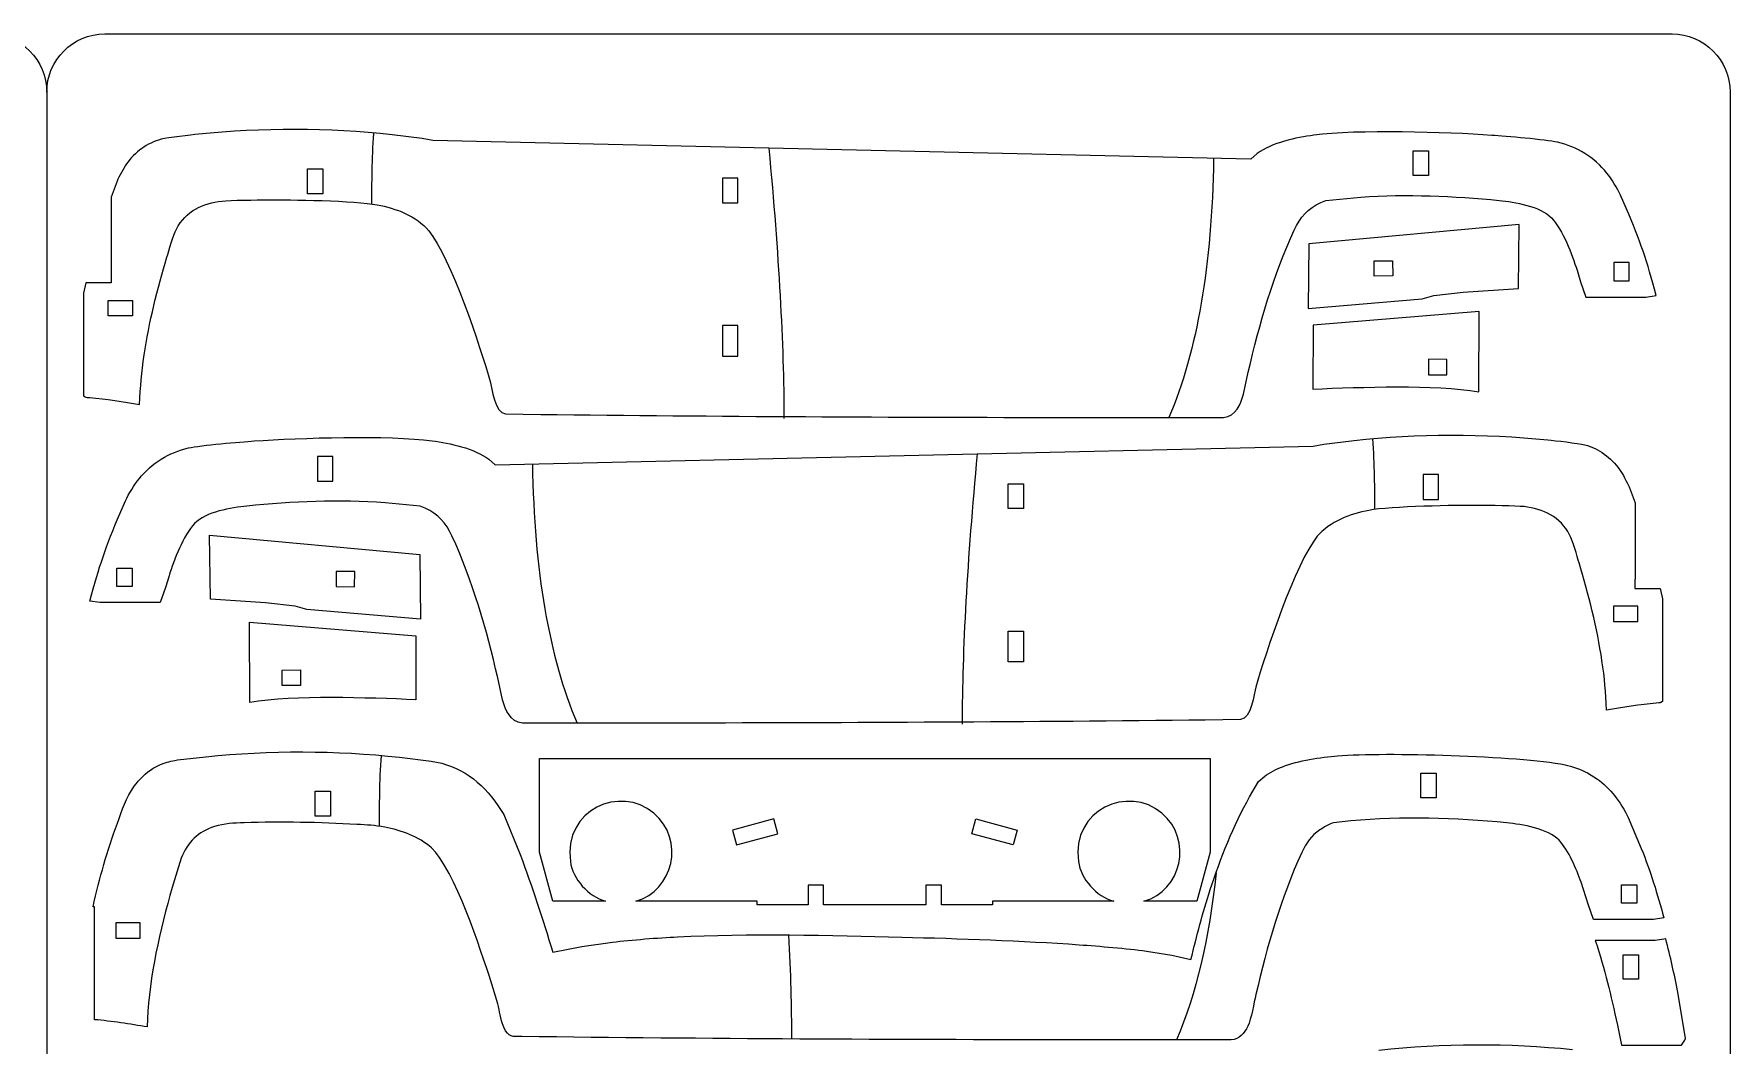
# Model space of a CAD drawing. Extents: x 75 to 655, y 14 to 894.
# Drawn here: x 363.2 to 655.4, y 280 to 454.1 of the extents above; entities that cross this region are included whole.
import ezdxf

# ---------------------------------------------------------------- set-up
doc = ezdxf.new("R2010")
doc.units = 0
doc.layers.get('0').update_dxf_attribs({"linetype": 'CONTINUOUS'})

msp = doc.modelspace()

# ---------------------------------------------------------------- linework, layer by layer
at = {"color": 5}
for p, q in [((375.374691, 454.077525), (645.374691, 454.077525)), ((365.374791, 444.077425), (365.374791, 24.077525)), ((655.374691, 444.077425), (655.374691, 24.077525))]:
    msp.add_line(p, q, dxfattribs=at)
at = {"color": 3}
for p, q in [((430.041191, 436.054825), (424.855591, 436.700625)), ((431.875491, 435.738925), (430.041191, 436.054825)), ((572.828691, 432.501325), (431.875491, 435.738925)), ((573.918891, 433.482425), (572.828691, 432.501325)), ((377.478591, 428.713025), (376.450891, 425.959225)), ((376.450891, 425.959225), (376.450891, 412.803825)), ((584.896991, 425.069025), (585.738291, 425.416225)), ((585.738291, 425.416225), (591.782791, 425.998425)), ((637.478191, 424.082725), (636.520591, 426.336125)), ((619.044491, 421.262125), (582.822091, 417.936425)), ((618.907891, 410.252125), (619.044491, 421.262125)), ((582.822091, 417.936425), (582.684191, 406.788125)), ((376.450891, 412.803825), (376.498591, 412.803825)), ((376.498591, 412.803825), (376.498591, 411.238425)), ((629.010791, 413.394525), (629.607491, 411.423025)), ((372.103391, 411.238425), (371.715891, 409.459625)), ((371.715891, 409.459625), (371.715891, 391.782725)), ((376.498591, 411.238425), (372.103391, 411.238425)), ((604.320191, 409.032425), (609.409991, 409.639925)), ((609.409991, 409.639925), (618.907891, 410.252125)), ((629.607491, 411.423025), (630.519291, 408.788125)), ((582.684191, 406.788125), (602.310391, 408.475325)), ((612.152191, 406.317925), (583.537591, 403.956725)), ((602.310391, 408.475325), (604.320191, 409.032425)), ((612.109691, 392.488725), (612.152191, 406.317925)), ((630.519291, 408.788125), (640.860691, 408.788125)), ((640.860691, 408.788125), (642.665491, 409.060425)), ((583.537591, 403.956725), (583.503591, 392.949125)), ((571.534891, 392.042125), (572.372091, 395.840925)), ((444.405991, 388.659625), (450.483791, 388.579925)), ((541.647391, 388.051025), (568.126791, 388.049925)), ((442.617891, 379.889125), (583.571191, 383.126725)), ((583.571191, 383.126725), (585.405491, 383.442625)), ((585.405491, 383.442625), (590.591091, 384.088425)), ((441.527691, 380.870225), (442.617891, 379.889125)), ((637.967991, 376.100825), (638.995791, 373.346925)), ((377.968491, 371.470525), (378.925991, 373.723925)), ((429.708391, 372.804025), (423.663891, 373.386225)), ((430.549591, 372.456825), (429.708391, 372.804025)), ((638.995791, 373.346925), (638.995791, 360.191625)), ((393.567191, 356.771525), (393.430591, 367.781525)), ((393.430591, 367.781525), (429.652991, 364.455825)), ((429.652991, 364.455825), (429.790891, 353.307525)), ((386.435891, 360.782325), (385.839191, 358.810825)), ((638.995791, 360.191625), (638.947991, 360.191625)), ((638.947991, 360.191625), (638.947991, 358.626125)), ((385.839191, 358.810825), (384.927391, 356.175925)), ((403.065091, 356.159425), (393.567191, 356.771525)), ((638.947991, 358.626125), (643.343191, 358.626125)), ((643.343191, 358.626125), (643.730691, 356.847425)), ((643.730691, 356.847425), (643.730691, 339.170525)), ((374.585991, 356.175925), (372.781091, 356.448225)), ((384.927391, 356.175925), (374.585991, 356.175925)), ((408.154891, 355.551825), (403.065091, 356.159425)), ((410.164691, 354.994725), (408.154891, 355.551825)), ((429.790891, 353.307525), (410.164691, 354.994725)), ((400.365391, 339.008125), (400.322891, 352.837325)), ((400.322891, 352.837325), (428.937391, 350.476125)), ((428.937391, 350.476125), (428.971491, 339.468625)), ((443.911691, 339.429925), (443.074591, 343.228725)), ((571.040691, 336.047425), (564.962791, 335.967725)), ((473.799291, 335.438825), (447.319891, 335.437725)), ((383.696491, 327.656725), (384.998591, 328.320925)), ((387.923091, 329.094425), (392.807391, 329.658825)), ((426.165891, 329.550025), (431.618391, 328.872525)), ((450.274191, 313.204925), (450.274191, 329.339125)), ((450.274191, 329.339125), (565.792591, 329.339125)), ((565.792591, 329.339125), (565.792591, 313.204925)), ((572.599091, 322.767025), (574.138891, 325.363225)), ((574.138891, 325.363225), (575.229391, 326.331625)), ((630.803391, 326.870825), (632.507491, 325.811425)), ((443.103891, 321.274825), (444.105991, 319.718825)), ((444.105991, 319.718825), (446.911791, 312.836225)), ((590.028391, 318.598425), (587.048591, 318.265625)), ((637.830791, 319.185625), (640.083391, 313.863425)), ((452.546891, 304.771225), (450.274191, 313.204925)), ((565.792591, 313.204925), (563.520291, 304.771225)), ((388.553891, 312.213625), (387.377691, 308.479125)), ((499.219391, 307.559125), (496.574991, 307.559125)), ((496.574991, 307.559125), (496.574991, 304.141425)), ((499.219391, 304.141425), (499.219391, 307.559125)), ((519.491791, 307.559125), (516.847391, 307.559125)), ((516.847391, 307.559125), (516.847391, 304.141425)), ((519.491791, 304.141425), (519.491791, 307.559125)), ((630.917591, 304.272225), (629.716491, 308.045425)), ((461.662891, 304.771225), (452.546891, 304.771225)), ((487.760791, 304.771825), (466.874791, 304.771225)), ((487.760791, 304.141125), (487.760791, 304.771825)), ((496.574991, 304.141425), (487.760791, 304.141125)), ((516.847391, 304.141425), (499.219391, 304.141425)), ((528.305991, 304.141125), (519.491791, 304.141425)), ((549.191891, 304.771225), (528.305991, 304.771825)), ((528.305991, 304.771825), (528.305991, 304.141125)), ((563.520291, 304.771225), (554.403891, 304.771225)), ((631.829791, 301.637525), (630.917591, 304.272225)), ((373.603991, 303.801925), (373.348791, 303.801925)), ((373.603991, 284.377425), (373.603991, 303.801925)), ((642.170891, 301.637525), (631.829791, 301.637525)), ((643.975591, 301.909925), (642.170891, 301.637525)), ((644.295691, 298.298325), (642.490891, 298.038425)), ((452.553891, 295.988325), (457.550991, 296.975625)), ((457.550991, 296.975625), (462.827291, 297.729125)), ((554.827991, 296.192725), (559.212991, 295.515025)), ((559.212991, 295.515025), (562.489591, 294.740425)), ((642.490891, 298.038425), (632.149891, 298.038425)), ((443.092591, 287.095725), (441.856991, 291.062725)), ((647.697891, 281.135825), (646.369391, 289.111225)), ((382.806791, 285.856425), (382.676991, 283.127325)), ((635.969991, 283.446425), (636.663791, 280.018525)), ((569.437191, 280.899225), (542.957591, 280.900625)), ((636.663791, 280.018525), (647.008591, 280.018525))]:
    msp.add_line(p, q, dxfattribs=at)
at = {"color": 7}
for p, q in [((600.799491, 429.719325), (600.799491, 433.950625)), ((600.799491, 433.950625), (603.443891, 433.950625)), ((603.443891, 433.950625), (603.443891, 429.719325)), ((410.288591, 426.554425), (410.288591, 430.855825)), ((410.288591, 430.855825), (412.932991, 430.855825)), ((412.932991, 430.855825), (412.932991, 426.554425)), ((603.443891, 429.719325), (600.799491, 429.719325)), ((484.421091, 429.243125), (481.776691, 429.243125)), ((481.776691, 429.243125), (481.776691, 425.012125)), ((484.421091, 425.012125), (484.421091, 429.243125)), ((412.932991, 426.554425), (410.288591, 426.554425)), ((481.776691, 425.012125), (484.421091, 425.012125)), ((594.046491, 414.995025), (597.219891, 415.033025)), ((594.078091, 412.360925), (594.046491, 414.995025)), ((597.219891, 415.033025), (597.251191, 412.408625)), ((597.251191, 412.408625), (594.078091, 412.360925)), ((637.976891, 414.743525), (635.332091, 414.743525)), ((635.332091, 414.743525), (635.332091, 411.570125)), ((637.976891, 411.570125), (637.976891, 414.743525)), ((635.332091, 411.570125), (637.976891, 411.570125)), ((375.940191, 405.553425), (375.940191, 408.197425)), ((375.940191, 408.197425), (380.171491, 408.197425)), ((380.171491, 408.197425), (380.171491, 405.553425)), ((380.171491, 405.553425), (375.940191, 405.553425)), ((481.776691, 403.886125), (481.776691, 398.597325)), ((484.421091, 403.886125), (481.776691, 403.886125)), ((484.421091, 398.597325), (484.421091, 403.886125)), ((481.776691, 398.597325), (484.421091, 398.597325)), ((603.404991, 398.069825), (603.396991, 395.406825)), ((606.561191, 398.060025), (603.404991, 398.069825)), ((606.553091, 395.397025), (606.561191, 398.060025)), ((603.396991, 395.406825), (606.553091, 395.397025)), ((414.647191, 381.338425), (412.002691, 381.338425)), ((412.002691, 381.338425), (412.002691, 377.107125)), ((414.647191, 377.107125), (414.647191, 381.338425)), ((412.002691, 377.107125), (414.647191, 377.107125)), ((605.158091, 378.243625), (602.513691, 378.243625)), ((602.513691, 378.243625), (602.513691, 373.942225)), ((605.158091, 373.942225), (605.158091, 378.243625)), ((531.025491, 372.399925), (531.025491, 376.630825)), ((531.025491, 376.630825), (533.669891, 376.630825)), ((533.669891, 376.630825), (533.669891, 372.399925)), ((533.669891, 372.399925), (531.025491, 372.399925)), ((602.513691, 373.942225), (605.158091, 373.942225)), ((377.469691, 358.957925), (377.469691, 362.131225)), ((377.469691, 362.131225), (380.114491, 362.131225)), ((380.114491, 362.131225), (380.114491, 358.957925)), ((415.255091, 361.552425), (415.223891, 358.928025)), ((418.428591, 361.514525), (415.255091, 361.552425)), ((418.396891, 358.880325), (418.428591, 361.514525)), ((380.114491, 358.957925), (377.469691, 358.957925)), ((415.223891, 358.928025), (418.396891, 358.880325)), ((635.275191, 355.585225), (635.275191, 352.941125)), ((639.506491, 355.585225), (635.275191, 355.585225)), ((639.506491, 352.941125), (639.506491, 355.585225)), ((531.025491, 345.985125), (531.025491, 351.273925)), ((531.025491, 351.273925), (533.669891, 351.273925)), ((533.669891, 351.273925), (533.669891, 345.985125)), ((635.275191, 352.941125), (639.506491, 352.941125)), ((533.669891, 345.985125), (531.025491, 345.985125)), ((405.913891, 344.579425), (409.070091, 344.589325)), ((405.921991, 341.916425), (405.913891, 344.579425)), ((409.078091, 341.926225), (405.921991, 341.916425)), ((409.070091, 344.589325), (409.078091, 341.926225)), ((602.109691, 322.569025), (602.109691, 326.800025)), ((602.109691, 326.800025), (604.754191, 326.800025)), ((604.754191, 326.800025), (604.754191, 322.569025)), ((411.598891, 319.403925), (411.598891, 323.705425)), ((411.598891, 323.705425), (414.243291, 323.705425)), ((414.243291, 323.705425), (414.243291, 319.403925)), ((604.754191, 322.569025), (602.109691, 322.569025)), ((414.243291, 319.403925), (411.598891, 319.403925)), ((490.646291, 318.930025), (483.494391, 317.013525)), ((491.330791, 316.375725), (490.646291, 318.930025)), ((524.736091, 316.375725), (525.420491, 318.930025)), ((525.420491, 318.930025), (532.572691, 317.013525)), ((483.494391, 317.013525), (484.178791, 314.459325)), ((484.178791, 314.459325), (491.330791, 316.375725)), ((531.888191, 314.459325), (524.736091, 316.375725)), ((532.572691, 317.013525), (531.888191, 314.459325)), ((636.642591, 307.593025), (639.287091, 307.593025)), ((636.642591, 304.419725), (636.642591, 307.593025)), ((639.287091, 307.593025), (639.287091, 304.419725)), ((639.287091, 304.419725), (636.642591, 304.419725)), ((381.481791, 301.047025), (377.250691, 301.047025)), ((377.250691, 301.047025), (377.250691, 298.402525)), ((381.481791, 298.402525), (381.481791, 301.047025)), ((377.250691, 298.402525), (381.481791, 298.402525)), ((636.962591, 291.339625), (636.962591, 295.570525)), ((636.962591, 295.570525), (639.607191, 295.570325)), ((639.607191, 295.570325), (639.606891, 291.339625)), ((639.606891, 291.339625), (636.962591, 291.339625))]:
    msp.add_line(p, q, dxfattribs=at)
at = {"color": 5}
for points in [[(355.374791, 454.077525), (360.874791, 454.077525), (365.374791, 449.577525), (365.374791, 444.077425)], [(365.374691, 444.077425), (365.374691, 449.577525), (369.874691, 454.077525), (375.374691, 454.077525)], [(645.374691, 454.077525), (650.874691, 454.077525), (655.374691, 449.577525), (655.374691, 444.077425)]]:
    msp.add_open_spline(points, degree=3, dxfattribs=at)
at = {"color": 3}
for points in [[(385.096891, 435.950525), (382.663891, 435.303625), (380.571591, 433.747725), (379.120891, 431.705325)], [(391.496991, 436.809425), (390.240091, 436.682325), (386.269591, 436.262225), (385.096891, 435.950525)], [(424.855591, 436.700625), (413.938191, 437.925925), (402.424491, 437.913025), (391.496991, 436.809425)], [(583.648891, 436.646225), (580.670091, 436.246425), (576.394691, 435.343925), (573.918891, 433.482425)], [(614.345491, 436.622725), (606.525291, 437.163225), (591.119791, 437.648625), (583.648891, 436.646225)], [(625.636691, 435.424125), (623.587091, 435.883525), (616.671891, 436.462025), (614.345491, 436.622725)], [(634.157791, 430.126525), (631.979391, 432.830225), (629.023991, 434.664925), (625.636691, 435.424125)], [(379.120891, 431.705325), (378.576091, 430.938325), (377.848491, 429.579625), (377.478591, 428.713025)], [(636.520591, 426.336125), (635.979791, 427.449425), (634.933391, 429.163725), (634.157791, 430.126525)], [(387.724491, 420.475225), (389.276191, 423.515125), (392.271591, 424.986925), (395.569591, 425.311225)], [(395.569591, 425.311225), (396.914191, 425.443525), (401.762491, 425.519725), (403.314291, 425.529925)], [(403.314291, 425.529925), (407.121591, 425.554525), (418.560791, 425.388425), (422.309391, 424.667825)], [(422.309391, 424.667825), (425.480991, 424.058125), (429.062891, 422.777425), (431.179391, 420.205625)], [(580.281091, 420.308425), (581.296091, 422.522925), (582.643991, 424.027625), (584.896991, 425.069025)], [(591.782791, 425.998425), (599.717091, 426.530925), (607.708191, 426.184825), (615.613991, 425.416225)], [(615.613991, 425.416225), (618.174491, 425.167325), (622.722391, 424.394425), (624.602991, 422.427825)], [(642.665491, 409.060425), (641.070891, 414.934025), (639.877891, 418.494925), (637.478191, 424.082725)], [(624.602991, 422.427825), (626.580791, 420.359725), (628.153991, 416.081425), (629.010791, 413.394525)], [(386.067391, 415.629725), (386.416691, 416.785225), (387.195491, 419.438725), (387.724491, 420.475225)], [(431.179391, 420.205625), (434.988391, 415.577025), (440.107991, 400.054325), (441.782291, 394.246425)], [(572.372091, 395.840925), (574.293791, 404.198525), (576.700191, 412.498825), (580.281091, 420.308425)], [(382.148591, 398.842325), (382.960791, 404.271225), (384.479191, 410.375325), (386.067391, 415.629725)], [(381.366591, 390.277725), (381.516091, 393.418025), (381.678591, 395.703025), (382.148591, 398.842325)], [(371.715891, 391.782725), (372.216791, 391.449325), (371.967191, 391.561225), (372.786091, 391.489325)], [(441.782291, 394.246425), (442.080991, 393.181125), (442.542891, 388.762025), (444.405991, 388.659625)], [(568.126791, 388.049925), (570.177991, 388.293525), (571.082191, 390.261525), (571.534891, 392.042125)], [(583.503591, 392.949125), (591.900091, 393.259625), (604.327591, 393.778025), (612.109691, 392.488725)], [(372.786091, 391.489325), (375.502091, 391.250625), (378.669891, 390.728025), (381.366591, 390.277725)], [(450.483791, 388.579925), (480.827591, 388.218725), (511.303891, 388.101525), (541.647391, 388.051025)], [(381.288891, 377.514325), (383.467191, 380.218025), (386.422591, 382.052725), (389.809991, 382.811925)], [(389.809991, 382.811925), (391.859491, 383.271325), (398.774691, 383.849825), (401.101191, 384.010525)], [(401.101191, 384.010525), (408.921291, 384.551025), (424.326891, 385.036425), (431.797791, 384.034025)], [(431.797791, 384.034025), (434.776591, 383.634225), (439.051891, 382.731725), (441.527691, 380.870225)], [(590.591091, 384.088425), (601.508491, 385.313725), (613.022091, 385.300825), (623.949691, 384.197225)], [(623.949691, 384.197225), (625.206491, 384.070125), (629.176991, 383.650025), (630.349691, 383.338325)], [(630.349691, 383.338325), (632.782791, 382.691425), (634.875091, 381.135525), (636.325691, 379.093025)], [(378.925991, 373.723925), (379.466891, 374.837225), (380.513291, 376.551525), (381.288891, 377.514325)], [(636.325691, 379.093025), (636.870491, 378.326125), (637.598091, 376.967425), (637.967991, 376.100825)], [(372.781091, 356.448225), (374.375691, 362.321825), (375.568791, 365.882725), (377.968491, 371.470525)], [(399.832691, 372.804025), (397.272191, 372.555025), (392.724291, 371.782125), (390.843691, 369.815525)], [(423.663891, 373.386225), (415.729591, 373.918725), (407.738491, 373.572625), (399.832691, 372.804025)], [(435.165591, 367.696225), (434.150491, 369.910725), (432.802691, 371.415425), (430.549591, 372.456825)], [(593.137291, 372.055625), (589.965691, 371.445925), (586.383691, 370.165125), (584.267191, 367.593425)], [(612.132391, 372.917725), (608.325091, 372.942225), (596.885891, 372.776225), (593.137291, 372.055625)], [(619.876991, 372.699025), (618.532391, 372.831325), (613.684191, 372.907525), (612.132391, 372.917725)], [(627.722191, 367.863025), (626.170391, 370.902925), (623.174991, 372.374725), (619.876991, 372.699025)], [(390.843691, 369.815525), (388.865891, 367.747525), (387.292691, 363.469225), (386.435891, 360.782325)], [(443.074591, 343.228725), (441.152891, 351.586325), (438.746491, 359.886625), (435.165591, 367.696225)], [(584.267191, 367.593425), (580.458291, 362.964825), (575.338691, 347.442125), (573.664391, 341.634125)], [(629.379191, 363.017525), (629.029891, 364.173025), (628.251191, 366.826525), (627.722191, 367.863025)], [(633.298091, 346.230125), (632.485891, 351.659025), (630.967491, 357.763125), (629.379191, 363.017525)], [(634.080091, 337.665525), (633.930591, 340.805825), (633.768091, 343.090825), (633.298091, 346.230125)], [(428.971491, 339.468625), (420.574891, 339.779125), (408.147491, 340.297425), (400.365391, 339.008125)], [(447.319891, 335.437725), (445.268591, 335.681325), (444.364491, 337.649325), (443.911691, 339.429925)], [(573.664391, 341.634125), (573.365691, 340.568925), (572.903791, 336.149825), (571.040691, 336.047425)], [(643.730691, 339.170525), (643.229791, 338.837025), (643.479391, 338.949025), (642.660491, 338.877125)], [(642.660491, 338.877125), (639.944491, 338.638425), (636.776691, 338.115825), (634.080091, 337.665525)], [(564.962791, 335.967725), (534.618991, 335.606525), (504.142691, 335.489325), (473.799291, 335.438825)], [(392.807391, 329.658825), (403.735091, 330.762225), (415.248091, 330.775425), (426.165891, 329.550025)], [(587.760791, 329.792725), (595.908791, 330.468725), (618.733991, 329.847125), (626.946991, 328.273525)], [(380.431491, 324.554925), (381.234991, 325.686325), (382.507591, 326.936525), (383.696491, 327.656725)], [(384.998591, 328.320925), (386.212391, 328.733825), (386.598891, 328.889725), (387.923091, 329.094425)], [(431.618391, 328.872525), (436.545291, 328.242925), (440.320991, 325.284725), (443.103891, 321.274825)], [(575.229391, 326.331625), (575.968791, 326.884125), (577.402991, 327.600425), (578.265691, 327.933025)], [(578.265691, 327.933025), (580.963491, 328.973025), (584.884491, 329.554125), (587.760791, 329.792725)], [(626.946991, 328.273525), (628.071291, 328.021525), (629.784991, 327.409425), (630.803391, 326.870825)], [(377.542891, 318.224525), (378.323891, 320.364825), (379.098191, 322.677925), (380.431491, 324.554925)], [(469.957291, 319.930325), (464.169391, 324.809125), (454.368891, 320.586625), (455.582291, 311.591025)], [(557.486291, 319.930325), (551.698391, 324.809125), (541.897891, 320.587025), (543.111291, 311.591025)], [(632.507491, 325.811425), (633.439991, 325.137225), (634.745891, 323.872225), (635.467991, 322.976025)], [(565.820391, 306.767625), (567.526991, 312.017925), (569.898791, 317.948225), (572.599091, 322.767025)], [(635.467991, 322.976025), (636.243491, 322.013125), (637.290191, 320.298925), (637.830791, 319.185625)], [(466.874791, 304.771225), (473.307491, 306.537425), (475.389191, 315.351925), (469.957291, 319.930325)], [(554.403891, 304.771225), (560.836591, 306.537425), (562.918291, 315.351925), (557.486291, 319.930325)], [(616.924191, 318.265625), (608.011691, 319.132725), (598.955391, 319.460125), (590.028391, 318.598425)], [(373.348791, 303.801925), (374.505391, 308.891225), (375.750791, 313.314225), (377.542891, 318.224525)], [(394.252591, 317.627125), (391.489791, 316.750625), (389.566191, 314.929125), (388.553891, 312.213625)], [(399.399491, 318.270825), (397.591391, 318.205825), (395.997891, 318.180825), (394.252591, 317.627125)], [(418.772391, 317.998725), (412.429091, 318.357825), (405.749291, 318.498925), (399.399491, 318.270825)], [(423.619791, 317.517325), (421.865291, 317.854725), (420.556491, 317.897725), (418.772391, 317.998725)], [(431.646091, 313.950225), (429.547391, 315.911125), (426.389891, 316.984725), (423.619791, 317.517325)], [(584.700891, 317.058925), (583.208291, 316.015825), (582.335691, 314.781525), (581.591291, 313.157925)], [(587.048591, 318.265625), (586.540091, 318.135025), (585.186591, 317.398325), (584.700891, 317.058925)], [(625.913291, 315.277425), (624.032791, 317.243725), (619.484691, 318.016525), (616.924191, 318.265625)], [(441.856991, 291.062725), (440.203291, 296.239225), (435.619891, 310.237325), (431.646091, 313.950225)], [(446.911791, 312.836225), (449.063091, 307.194625), (450.795991, 301.755825), (452.553891, 295.988325)], [(581.591291, 313.157925), (578.010391, 305.348225), (575.604191, 297.047925), (573.682391, 288.690525)], [(629.716491, 308.045425), (628.927691, 310.263125), (627.558691, 313.556725), (625.913291, 315.277425)], [(640.083391, 313.863425), (641.704291, 309.799925), (642.832391, 306.120925), (643.975591, 301.909925)], [(455.582291, 311.591025), (455.978891, 308.650325), (458.636291, 305.602025), (461.662891, 304.771225)], [(543.111291, 311.591025), (543.507891, 308.650325), (546.164991, 305.602325), (549.191891, 304.771225)], [(387.377691, 308.479125), (385.248691, 301.435125), (383.317291, 293.208625), (382.806791, 285.856425)], [(562.489591, 294.740425), (563.524491, 298.902825), (564.488891, 302.671825), (565.820391, 306.767625)], [(462.827291, 297.729125), (466.132091, 298.128925), (470.717791, 298.475625), (474.058691, 298.645625)], [(474.058691, 298.645625), (485.920691, 299.248925), (500.699091, 298.902725), (512.671491, 298.598725)], [(512.671491, 298.598725), (522.572491, 298.347225), (533.403791, 297.989425), (543.263491, 297.284325)], [(646.369391, 289.111225), (645.755591, 292.312025), (645.100591, 295.146225), (644.295691, 298.298325)], [(543.263491, 297.284325), (546.708891, 297.037925), (551.425591, 296.641825), (554.827991, 296.192725)], [(632.149891, 298.038425), (633.825691, 292.856525), (634.806991, 288.752325), (635.969991, 283.446425)], [(444.138191, 283.075725), (443.464691, 284.621825), (443.406591, 285.839725), (443.092591, 287.095725)], [(573.682391, 288.690525), (573.362391, 287.298525), (572.884591, 284.537425), (572.291791, 283.254025)], [(382.676991, 283.127325), (379.784191, 283.610325), (376.523491, 284.148325), (373.603991, 284.377425)], [(447.235791, 281.487525), (445.572191, 281.510025), (444.943691, 281.226225), (444.138191, 283.075725)], [(542.957591, 280.900625), (511.138291, 280.953325), (479.057991, 281.057425), (447.235791, 281.487525)], [(572.291791, 283.254025), (571.733991, 282.046425), (570.814691, 281.063025), (569.437191, 280.899225)], [(647.008591, 280.018525), (647.008591, 280.125625), (647.672991, 280.802025), (647.697891, 281.135825)], [(628.239291, 279.199225), (617.311591, 280.302625), (605.798491, 280.315825), (594.880791, 279.090425)]]:
    msp.add_open_spline(points, degree=3, dxfattribs=at)
at = {"color": 1}
for points in [[(421.660391, 437.008525), (421.339291, 432.476425), (421.339291, 428.359925), (421.339291, 424.821225)], [(489.776291, 434.409025), (491.497491, 416.074825), (492.363491, 400.568125), (492.374691, 387.888525)], [(566.396391, 432.649125), (566.113891, 414.295625), (563.552691, 399.429225), (558.712391, 388.050225)], [(593.786191, 384.396225), (594.107391, 379.864225), (594.107391, 375.747725), (594.107391, 372.209025)], [(449.050291, 380.036925), (449.332791, 361.683425), (451.893991, 346.817025), (456.734191, 335.438025)], [(525.670391, 381.796825), (523.949091, 363.462625), (523.083191, 347.955925), (523.071991, 335.276325)], [(422.970791, 329.858025), (422.649991, 325.330825), (422.649691, 321.217925), (422.649691, 317.681925)], [(566.811691, 309.677825), (565.649291, 298.401025), (563.386491, 288.807825), (560.022791, 280.899725)], [(493.181491, 298.963325), (493.505891, 292.477125), (493.673391, 286.509825), (493.684391, 281.060325)]]:
    msp.add_open_spline(points, degree=3, dxfattribs=at)

doc.saveas('drawing.dxf')
